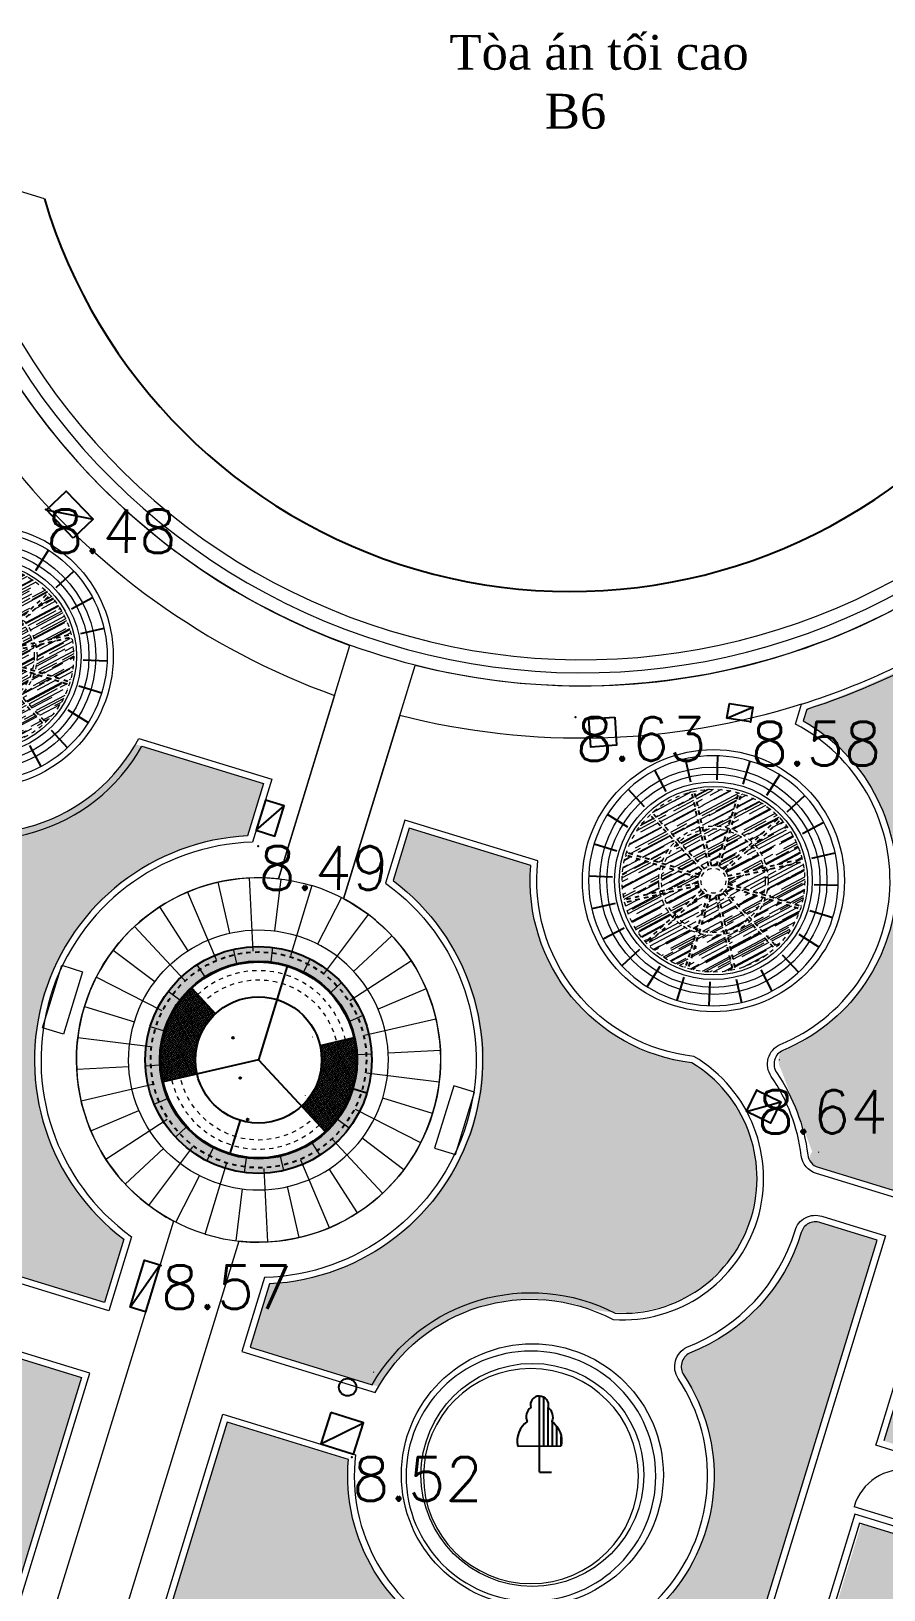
# Model space of a CAD drawing. Header units: inches. Extents: x 587740 to 588006, y 2325787 to 2326106.
# Drawn here: x 587859.47 to 587879.07, y 2325976.21 to 2326012 of the extents above; entities that cross this region are included whole.
import ezdxf
from ezdxf.enums import TextEntityAlignment as Align

# ---------------------------------------------------------------- set-up
doc = ezdxf.new("R2010")
doc.units = ezdxf.units.IN
doc.header["$MEASUREMENT"] = 0
doc.header["$PDSIZE"] = 0.1
for name, pattern in [('Xref Landscape 2020 05 04$0$DASHED', [0.75, 0.5, -0.25]), ('Xref Landscape 2020 05 04$0$DASHED2', [0.375, 0.25, -0.125]), ('Xref Landscape 2020 05 04$0$HIDDEN', [0.375, 0.25, -0.125])]:
    doc.linetypes.add(name, pattern=pattern)
for name, color, linetype in [('DANCU', 6, 'Continuous'), ('diem', 8, 'Continuous'), ('Docao', 22, 'Continuous'), ('Ho ga', 8, 'Continuous'), ('KYHIEU', 2, 'Continuous'), ('KYHIEUCAY', 242, 'Continuous'), ('VTgioi', 40, 'Continuous'), ('Xref Landscape 2020 05 04$0$A1-THAY', 125, 'Continuous'), ('Xref Landscape 2020 05 04$0$NETTHAY', 147, 'Continuous')]:
    doc.layers.add(name, color=color, linetype=linetype)
for name, color, linetype, lineweight in [('Xref Landscape 2020 05 04$0$A-HATCH', 251, 'Continuous', 0), ('Xref Landscape 2020 05 04$0$A1-LÁT SÀN', 202, 'Continuous', 13), ('Xref Landscape 2020 05 04$0$A1-NÉT KHUẤT', 8, 'Xref Landscape 2020 05 04$0$HIDDEN', 9), ('Xref Landscape 2020 05 04$0$A_hatch', 250, 'Continuous', 5), ('Xref Landscape 2020 05 04$0$cay', 74, 'Continuous', 9), ('Xref Landscape 2020 05 04$0$COT VACH', 30, 'Continuous', 40), ('Xref Landscape 2020 05 04$0$HATCH', 250, 'Continuous', 5), ('Xref Landscape 2020 05 04$0$KichThuoc', 1, 'Continuous', 5), ('Xref Landscape 2020 05 04$0$MANH', 136, 'Continuous', 5), ('Xref Landscape 2020 05 04$0$NSV - Hatch', 8, 'Continuous', 9), ('Xref Landscape 2020 05 04$0$THIEN TUE', 3, 'Continuous', 5), ('Xref Landscape 2020 05 04$0$tree', 74, 'Continuous', 13), ('Xref Landscape 2020 05 04$0$Xref Landscape$0$THAY', 4, 'Continuous', 20), ('Xref Mat bang tang 1$0$MANH', 136, 'Continuous', 5), ('Xref mat dung 1$0$MANH', 136, 'Continuous', 5), ('Xref mat dung 1$0$THAY', 4, 'Continuous', 20)]:
    doc.layers.add(name, color=color, linetype=linetype, lineweight=lineweight)
doc.styles.add('VNARIAL', font='txt.shx')
doc.styles.add('VNTIME', font='')
doc.styles.get('VNTIME').set_extended_font_data('.VnTime')

# ---------------------------------------------------------------- blocks, each defined once
blk = doc.blocks.new('*U64')
at = {"layer": 'Xref Landscape 2020 05 04$0$NETTHAY', "linetype": 'Xref Landscape 2020 05 04$0$DASHED'}
for p, q in [((-875.710937117241, 32), (875.710937117241, 32)), ((-875.710937117241, -32), (875.710937117241, -32))]:
    blk.add_line(p, q, dxfattribs=at)
blk = doc.blocks.new('*U65')
at = {"color": 0, "linetype": 'ByBlock', "lineweight": -2, "transparency": 16777216}
for p, rotation in [((48449.99999988335, 35822.34887941005), 89.99999999999993), ((47837.87749485484, 35658.33114851874), 119.9999999999999), ((49062.12250491187, 35658.33114851874), 59.99999999999996), ((47389.77272071762, 35210.22637438153), 149.9999999999999), ((49510.22727904908, 35210.22637438153), 29.99999999999998), ((47225.75498982632, 34598.10386935301), 180), ((47389.77272071762, 33985.9813643245), 209.9999999999999), ((49510.22727904908, 33985.98136432449), 329.9999999999998), ((47837.87749485483, 33537.87659018728), 239.9999999999999), ((48449.99999988335, 33373.85885929598), 269.9999999999998), ((49062.12250491187, 33537.87659018728), 299.9999999999998)]:
    blk.add_blockref('*U64', p, dxfattribs=dict(at, rotation=rotation))
blk.add_blockref('*U64', (49674.24500994039, 34598.10386935301), dxfattribs=at)
blk = doc.blocks.new('*U62')
at = {"layer": 'Xref Landscape 2020 05 04$0$NETTHAY'}
blk.add_line((-275.0000000000073, 0), (275.0000000000073, 0), dxfattribs=at)
blk = doc.blocks.new('*U63')
at = {"color": 0, "linetype": 'ByBlock', "lineweight": -2, "transparency": 16777216}
for p, rotation in [((47778.36457784232, 37104.68138857314), 104.9999999999999), ((48449.99999988335, 37193.10386935301), 89.9999999999999), ((49121.63542192439, 37104.68138857314), 74.99999999999989), ((47152.49999988336, 36845.43979217362), 119.9999999999999), ((49747.49999988335, 36845.43979217362), 59.99999999999989), ((46615.05790270427, 36433.0459665321), 134.9999999999999), ((50284.94209706244, 36433.0459665321), 44.99999999999987), ((46202.66407706274, 35895.60386935301), 149.9999999999998), ((50697.33592270396, 35895.60386935301), 29.99999999999989), ((45943.42248066323, 35269.73929139406), 164.9999999999998), ((50956.57751910348, 35269.73929139406), 14.99999999999994), ((45854.99999988336, 34598.10386935301), 180), ((45943.42248066323, 33926.46844731198), 194.9999999999997), ((50956.57751910348, 33926.46844731197), 344.9999999999994), ((46202.66407706274, 33300.60386935302), 209.9999999999997), ((50697.33592270396, 33300.60386935301), 329.9999999999994), ((46615.05790270426, 32763.16177217393), 224.9999999999996), ((50284.94209706243, 32763.16177217392), 314.9999999999994), ((47152.49999988335, 32350.7679465324), 239.9999999999996), ((49747.49999988334, 32350.7679465324), 299.9999999999995), ((47778.36457784231, 32091.52635013289), 254.9999999999996), ((48449.99999988335, 32003.10386935302), 269.9999999999996), ((49121.63542192439, 32091.52635013289), 284.9999999999996)]:
    blk.add_blockref('*U62', p, dxfattribs=dict(at, rotation=rotation))
blk.add_blockref('*U62', (51044.99999988334, 34598.10386935301), dxfattribs=at)
blk = doc.blocks.new('*U61')
h = blk.add_hatch()
h.set_pattern_fill('AR-RROOF', color=250, scale=200, angle=45)
h.set_pattern_definition([(45, (-67251.4599258804, -5.820766091346741e-11), (169.7056274847715, 452.5483399593905), [3000, -400, 1000, -200]), (45, (-67134.08020020343, 258.8010819142219), (-329.5117600329312, 46.66904755831214), [600, -66, 1200, -150]), (45, (-67300.95740056346, 190.9188309203018), (640.6387437550121, 830.1433611130068), [1600, -280, 800, -200])])
h.paths.add_polyline_path([(-301781.7456307913, -410352.2765808041), (-302512.0331797867, -409930.6448678058, 0.1239094475704896), (-302777.3739298799, -410920.9100284719), (-301934.1105038832, -410920.9100284719, -0.1187237573309851)])
h.paths.add_polyline_path([(-301755.1087692138, -409150.2948313908, 0.1239094475704845), (-302480.0331797867, -409875.2192419636), (-301749.7456307913, -410296.850954962, -0.1187237573309725), (-301333.4770562155, -409880.5823803861)])
h.paths.add_polyline_path([(-300709.4179827056, -408852.9540812976, 0.1239094475704848), (-301699.6831433716, -409118.2948313908), (-301278.0514303733, -409848.5823803861, -0.1187237573309746), (-300709.4179827056, -409696.2175072943)])
h.paths.add_polyline_path([(-299655.1528220396, -409118.2948313908, 0.1239094475704848), (-300645.4179827056, -408852.9540812976), (-300645.4179827056, -409696.2175072943, -0.1187237573309746), (-300076.7845350379, -409848.5823803861)])
h.paths.add_polyline_path([(-299599.7271961974, -409150.2948313908), (-300021.3589091956, -409880.5823803861, -0.1187237573309827), (-299605.0903346198, -410296.850954962), (-298874.8027856244, -409875.2192419637, 0.1239094475704906)])
h.paths.add_polyline_path([(-298842.8027856244, -409930.6448678059), (-299573.0903346199, -410352.2765808042, -0.1187237573309748), (-299420.7254615279, -410920.9100284719), (-298577.4620355313, -410920.9100284719, 0.1239094475704835)])
h.paths.add_polyline_path([(-298577.4620355313, -410984.9100284719), (-299420.7254615279, -410984.9100284719, -0.1187237573309748), (-299573.0903346199, -411553.5434761396), (-298842.8027856244, -411975.1751891379, 0.1239094475704835)])
h.paths.add_polyline_path([(-298874.8027856244, -412030.6008149801), (-299605.0903346198, -411608.9691019818, -0.1187237573309819), (-300021.3589091956, -412025.2376765577), (-299599.7271961974, -412755.525225553, 0.1239094475704901)])
h.paths.add_polyline_path([(-300076.7845350378, -412057.2376765577, -0.1187237573309754), (-300645.4179827056, -412209.6025496495), (-300645.4179827056, -413052.8659756462, 0.1239094475704853), (-299655.1528220396, -412787.525225553)])
h.paths.add_polyline_path([(-300709.4179827056, -412209.6025496495, -0.1187237573309805), (-301278.0514303733, -412057.2376765577), (-301699.6831433716, -412787.525225553, 0.1239094475704883), (-300709.4179827056, -413052.8659756462)])
h.paths.add_polyline_path([(-301333.4770562155, -412025.2376765576, -0.1187237573309768), (-301749.7456307914, -411608.9691019818), (-302480.0331797868, -412030.6008149801, 0.1239094475704871), (-301755.1087692138, -412755.525225553)])
h.paths.add_polyline_path([(-301781.7456307913, -411553.5434761396, -0.1187237573309748), (-301934.1105038832, -410984.9100284719), (-302777.3739298799, -410984.9100284719, 0.1239094475704835), (-302512.0331797868, -411975.1751891379)])
h.paths.add_polyline_path([(-300995.2573439559, -411099.4642520207, -0.08532766326223651), (-301025.9520556454, -410984.9100284719), (-301870.0886450988, -410984.9100284719, 0.1180312163919101), (-301726.3010746866, -411521.5325467474)])
h.paths.add_polyline_path([(-300995.2573439559, -410806.355804923), (-301726.3010746865, -410384.2875101963, 0.1180312163919208), (-301870.0886450988, -410920.9100284719), (-301025.9520556454, -410920.9100284719, -0.08532766326227294)])
h.paths.add_polyline_path([(-301301.4661268233, -409936.0269364909, 0.1180312163919073), (-301694.3010746866, -410328.8618843541), (-300963.2573439559, -410750.9301790809, -0.08532766326221272), (-300879.3978320966, -410667.0706672216)])
h.paths.add_polyline_path([(-300709.4179827056, -409760.2393660786, 0.1180312163919096), (-301246.0405009811, -409904.0269364909), (-300823.9722062544, -410635.0706672216, -0.08532766326222604), (-300709.4179827056, -410604.3759555321)])
h.paths.add_polyline_path([(-300108.7954644301, -409904.0269364909, 0.1180312163919095), (-300645.4179827056, -409760.2393660786), (-300645.4179827056, -410604.3759555321, -0.08532766326222604), (-300530.8637591568, -410635.0706672216)])
h.paths.add_polyline_path([(-299660.5348907246, -410328.8618843542, 0.1180312163919181), (-300053.3698385878, -409936.0269364909), (-300475.4381333146, -410667.0706672216, -0.08532766326224912), (-300391.5786214552, -410750.9301790809)])
h.paths.add_polyline_path([(-299628.5348907246, -410384.2875101964), (-300359.5786214552, -410806.3558049231, -0.08532766326223651), (-300328.8839097657, -410920.9100284719), (-299484.7473203123, -410920.9100284719, 0.1180312163919101)])
h.paths.add_polyline_path([(-299484.7473203123, -410984.9100284719), (-300328.8839097657, -410984.9100284719, -0.08532766326223651), (-300359.5786214552, -411099.4642520207), (-299628.5348907246, -411521.5325467474, 0.1180312163919101)])
h.paths.add_polyline_path([(-300391.5786214552, -411154.8898778629, -0.08532766326224629), (-300475.4381333146, -411238.7493897222), (-300053.3698385878, -411969.7931204529, 0.1180312163919173), (-299660.5348907246, -411576.9581725896)])
h.paths.add_polyline_path([(-300530.8637591568, -411270.7493897222, -0.08532766326222875), (-300645.4179827056, -411301.4441014117), (-300645.4179827056, -412145.5806908652, 0.1180312163919104), (-300108.7954644301, -412001.7931204529)])
h.paths.add_polyline_path([(-300709.4179827056, -411301.4441014117, -0.08532766326224694), (-300823.9722062544, -411270.7493897222), (-301246.0405009812, -412001.7931204528, 0.1180312163919158), (-300709.4179827056, -412145.5806908652)])
h.paths.add_polyline_path([(-300879.3978320966, -411238.7493897222, -0.08532766326222803), (-300963.2573439559, -411154.8898778629), (-301694.3010746866, -411576.9581725896, 0.1180312163919118), (-301301.4661268233, -411969.7931204528)])
for radius in [3010.000000000055, 2610.000000000055, 2449.994497045522, 2270.538567387939, 2164.19974766035]:
    blk.add_circle((-300677.4179827056, -410952.9100284719), radius)
at = {"linetype": 'Xref Landscape 2020 05 04$0$DASHED'}
for radius in [2100.19974766035, 1257.099873830171, 1193.099873830171, 350, 286]:
    blk.add_circle((-300677.4179827056, -410952.9100284719), radius, dxfattribs=at)
at = {"rotation": 180}
for name in ['*U63', '*U65']:
    blk.add_blockref(name, (-252227.4179828222, -376354.8061591189), dxfattribs=at)
blk = doc.blocks.new('Xref Landscape 2020 05 04$0$MB-CAY44')
blk.add_line((12.30316190754093, -12.32558112360857), (-11.99267796706408, -8.944895043125143))
blk = doc.blocks.new('Xref Landscape 2020 05 04$0$LS CQ 01')
at = {"layer": 'Xref Landscape 2020 05 04$0$A1-LÁT SÀN'}
for points in [[(-21799.99999970637, -13500, 0.414213562373088), (-21199.9999997064, -12900), (-21199.99999958984, -2140.000000947621), (-20644.99999959032, -2140.000000947621), (-20644.99999959032, 17460.00000038184), (-13478.43557599078, 17460.00000038184, 0.2539781054692816), (-784.9999999999927, 9715.223442357878)], [(-9537.999998898158, 11469.6441350644, 0.1403475217338842), (-785, 8513.80681195248), (-785, 4110.71769889395)], [(-785, 4110.71769889395, 0.8271061768398239), (-785, -4110.717698893946), (-785, -13499.99999999988)]]:
    blk.add_lwpolyline(points, format="xyb", dxfattribs=at)
for points in [[(-785, 4110.71769889395), (-785, 9715.223442357878)], [(-726.7176235360748, 4121.420446356096), (-518.3398103357758, 2939.651142741441)], [(0, 4185), (0, 2500)], [(-2092.499999999978, 3624.316314837892), (-1492.499999999993, 2585.085830296557)], [(-1431.354299817918, 3932.613617989027), (-855.0503583141763, 2349.231551964767)], [(-2690.066146538164, 3205.895994452923), (-1606.969024216349, 1915.111107797442)], [(-3205.895994452905, 2690.066146538185), (-2286.642662710139, 1918.721014914321)], [(-3624.316314837881, 2092.5), (-2165.063509461099, 1250)], [(-3932.613617989031, 1431.354299817955), (-2804.982473045944, 1020.93012782713)], [(-4121.420446356089, 726.7176235361039), (-2462.019382530518, 434.1204441673181)], [(-4185.000000000007, 2.91038304567337e-11), (-2985, 7.275957614183426e-12)], [(-4121.420446356089, -726.7176235360967), (-2462.019382530518, -434.1204441673326)], [(-3932.613617989053, -1431.354299817904), (-2804.982473045951, -1020.930127827116)], [(-3624.316314837881, -2092.5), (-2165.063509461099, -1250)], [(-3205.895994452949, -2690.066146538156), (-2286.642662710161, -1918.721014914321)], [(-2690.066146538178, -3205.89599445292), (-1606.969024216349, -1915.111107797449)], [(-1431.354299817933, -3932.613617989024), (-855.0503583141763, -2349.231551964775)], [(0, -4185), (0, -2500)], [(-2092.500000000044, -3624.316314837874), (-1492.500000000022, -2585.08583029655)], [(-726.7176235361403, -4121.420446356089), (-518.3398103358122, -2939.651142741437)]]:
    blk.add_lwpolyline(points, dxfattribs=at)
for centre, radius in [((-8787.999999822176, 6999.999999999942), 2870), ((-8787.999999822176, -7299.999999999884), 2869.999999999998), ((-8787.999999822176, -7299.999999999884), 2469.999999999985)]:
    blk.add_circle(centre, radius, dxfattribs=at)
for radius in [4185, 2985]:
    blk.add_arc((0, 0), radius, 90, 270, dxfattribs=at)
at = {"layer": 'Xref Landscape 2020 05 04$0$Xref Landscape$0$THAY'}
for points in [[(-16159.99999979949, -4150.00000161412), (-16159.99999976687, 1264.999999823049), (-13023.40741275297, 1264.999999822932, 0.297982341441883), (-12568.69056967325, 1560.642720366159, -0.1193260366259226), (-11379.13525980981, 3093.05629458317, 0.4659669435566719), (-11359.59519003452, 3858.49141919272, -0.6373826602770211), (-9537.999999413893, 10989.94711544836), (-9537.999998898158, 11469.6441350644, -0.07428285826636312), (-13156.657648482, 14860.00000055914), (-19359.9999997674, 14860.00000055914), (-19359.99999976732, 10000.00072535605), (-19209.99999976732, 10000.00072535605), (-19209.9999997674, 14710.00000055914), (-13229.02149622344, 14710.00000055914, 0.07203380713463668), (-9687.999998982516, 11391.1784560108), (-9687.99999928214, 11112.49625481756, 0.626749078050046), (-11457.04533150991, 3744.416724395276, -0.4637191804737493), (-11472.65527727513, 3210.333770397097, 0.1193626038321569), (-12705.7489341559, 1621.596563542778, -0.2985266720531911), (-13023.18543756642, 1414.999999822932), (-16309.99999976686, 1414.999999823056), (-16309.99999979971, -4150.00000161412)], [(-1600, 6250), (-1600, 4737.087712930803, 0.717740481549248), (-1600, -4737.087712930806), (-1600, -6514.410455555655), (-4804.905994488581, -6514.410455699493, 0.4119836726476721), (-9543.216571289835, -3311.036394006602, -0.7892300820119975), (-9543.213537310585, 3011.036413269281, 0.414596375572123), (-4798.052885117191, 6250.000000175653), (-1600, 6250)], [(-1600, -13499.99999999988), (-1600, -8014.410455555655), (-4791.526046356812, -8014.410455412108, -1.432851667242747), (-11370.88238710407, -4167.772446086339, 0.4530670624975567), (-11348.02408941406, -3416.309802866061, -0.231607251589199), (-12937.95753051664, -131.9792150867288, 0.4231324096673185), (-13431.48859988875, 364.9999998230487), (-14959.99999976694, 364.9999998230487), (-14959.99999976694, -13499.99999999988)], [(-1600, -13349.99999999988), (-14809.99999976694, -13349.99999999991), (-14809.99999976694, 214.9999998230487), (-13430.53104236064, 214.9999998230487, -0.4246708654691089), (-13087.95082034725, -130.1462236917723, 0.2312474036345759), (-11446.10501660061, -3530.011969928972, -0.4480833856238164), (-11466.31484875201, -4052.045849040485, 1.410263551179097), (-4667.876722716624, -8164.410455417667), (-1750, -8164.410455548903), (-1750, -13499.99999999988)]]:
    blk.add_lwpolyline(points, format="xyb", dxfattribs=at)
blk.add_lwpolyline([(-1750, 6100.00000000824), (-1750, 4843.552403439648, 0.7019640406503028), (-1750, -4843.552403439651), (-1750, -6364.410455562385), (-4683.452644818193, -6364.410455694044, 0.4011567982129806), (-9538.895192611322, -3157.683395454427, -0.781035126044561), (-9538.892155254893, 2857.683448159551, 0.4036727125903269), (-4675.503745803668, 6100.000000168919)], format="xyb", close=True, dxfattribs=at)
blk.add_lwpolyline([(-11305.18474693791, 3814.727808423137), (-11305.18474693791, 3814.727808423137)], close=True, dxfattribs=at)
blk = doc.blocks.new('Xref Landscape 2020 05 04$0$ghe da roi1')
at = {"layer": 'Xref Landscape 2020 05 04$0$HATCH'}
blk.add_lwpolyline([(750, 0), (750, -500), (-750, -500), (-750, 0)], close=True, dxfattribs=at)
blk = doc.blocks.new('Xref Landscape 2020 05 04$0$mb dau cho phun nuoc')
at = {"layer": 'Xref Landscape 2020 05 04$0$A1-THAY', "true_color": 0xffffff}
h = blk.add_hatch(color=7, dxfattribs=at)
h.dxf.hatch_style = 1
edge = h.paths.add_edge_path()
edge.add_arc((0, 0), 20, 0, 360)
at = {"layer": 'Xref Landscape 2020 05 04$0$A1-THAY'}
blk.add_circle((0, 0), 20, dxfattribs=at)
blk = doc.blocks.new('Xref Landscape 2020 05 04$0$mb be chu tam new')
at = {"layer": 'Xref Landscape 2020 05 04$0$A-HATCH'}
h = blk.add_hatch(dxfattribs=at)
h.set_pattern_fill('AR-SAND', color=256, scale=30)
h.set_pattern_definition([(37.50000000000001, (40832.25317312918, 163739.1494936197), (-1.889800743288245, 57.80471307039476), [0, -45.6, 0, -51, 0, -48.75]), (7.499999999999991, (40832.25317312918, 163739.1494936197), (53.09330115803181, 84.66438195689221), [0, -24.59999999999999, 0, -41.09999999999999, 0, -15.75]), (327.5, (40795.35317312919, 163739.1494936197), (93.42425585254486, 0.1697716061089483), [0, -15, 0, -54, 0, -70.5]), (317.5, (40795.35317312919, 163739.1494936197), (90.18379813716881, 26.33026694802748), [0, -7.5, 0, -35.4, 0, -40.5])])
edge = h.paths.add_edge_path(flags=17)
edge.add_arc((0, 0), 2270, 0, 360)
edge = h.paths.add_edge_path()
edge.add_arc((0, 0), 2605.719896374656, 0, 360)
at = {"layer": 'Xref Landscape 2020 05 04$0$A_hatch'}
h = blk.add_hatch(dxfattribs=at)
h.set_pattern_fill('ANSI37', color=256, scale=300)
h.set_pattern_definition([(45, (40832.25317312918, 163739.1494936197), (-26.51650429449553, 26.51650429449553), []), (135, (40832.25317312918, 163739.1494936197), (-26.51650429449553, -26.51650429449553), [])])
edge = h.paths.add_edge_path()
edge.add_arc((0, 0), 1450, 329.9999999999998, 390)
edge.add_line((1255.736835487434, 725), (1948.557158514988, 1125))
edge.add_arc((0, 0), 2250, -30, 30.000000000000114, ccw=False)
edge.add_line((1948.557158514988, -1125), (1255.736835487434, -725))
edge = h.paths.add_edge_path()
edge.add_arc((0, 0), 1450, 149.9999999999998, 209.9999999999999)
edge.add_line((-1255.736835487434, -725), (-1948.557158514988, -1125))
edge.add_arc((0, 0), 2250, 150, 210, ccw=False)
edge.add_line((-1948.557158514988, 1125), (-1255.736835487434, 725))
at = {"layer": 'Xref Landscape 2020 05 04$0$A-HATCH'}
for p, q in [((-452.4785115158302, 2566.133156127937), (-394.1813633038473, 2235.513599337719)), ((452.4785115160048, 2566.133156127908), (394.1813633040147, 2235.51359933769)), ((-1302.859948187273, 2256.619625407038), (-1134.999999999949, 1965.877666590706)), ((1302.859948187404, 2256.61962540698), (1135.00000000008, 1965.877666590619)), ((-1996.097246942314, 1674.924463703384), (-1738.920885880034, 1459.127873988502)), ((1996.097246942387, 1674.924463703297), (1738.920885880099, 1459.127873988415)), ((-2448.575758458275, 891.2086924246396), (-2133.102249183998, 776.3857253493043)), ((2448.575758458297, 891.2086924245814), (2133.102249184027, 776.3857253492461)), ((-1269.626749346382, 462.1063453902607), (-1268.585038060977, 461.7271934896708)), ((2605.719896374656, 0), (2270, 0)), ((-2448.575758458275, -891.2086924246396), (-2133.102249184005, -776.3857253493043)), ((-1034.159998210576, -867.7632730768819), (-1035.009209031065, -868.4758455631381)), ((2133.102249184012, -776.3857253492461), (2448.57575845829, -891.2086924246105)), ((234.4250398504373, -1329.490466566465), (234.6175403153393, -1330.582190953399)), ((-1996.097246942321, -1674.924463703384), (-1738.920885880034, -1459.127873988502)), ((1996.09724694238, -1674.924463703297), (1738.920885880092, -1459.127873988415)), ((-1302.859948187281, -2256.619625407038), (-1134.999999999956, -1965.877666590706)), ((1302.85994818739, -2256.61962540698), (1135.000000000065, -1965.877666590648)), ((-452.4785115158447, -2566.133156127937), (-394.1813633038546, -2235.513599337719)), ((452.4785115159975, -2566.133156127908), (394.1813633040074, -2235.51359933769))]:
    blk.add_line(p, q, dxfattribs=at)
at = {"layer": 'Xref Landscape 2020 05 04$0$A1-NÉT KHUẤT', "color": 6, "ltscale": 5}
blk.add_lwpolyline([(-1775.352077758173, 1025.000000000029), (-1255.736835487434, 725, 0.267949192431117), (-1255.736835487442, -725), (-1775.352077758173, -1025.000000000029, 0.5773502691896187), (1775.352077758151, -1025.000000000029), (1255.736835487434, -725, 0.2679491924311257), (1255.736835487434, 725), (1775.352077758151, 1025.000000000029, 0.5773502691896234), (-1775.352077758173, 1025.000000000029, 1.732050807568878)], format="xyb", dxfattribs=at)
at = {"layer": 'Xref Landscape 2020 05 04$0$A1-NÉT KHUẤT', "color": 1, "ltscale": 5}
blk.add_circle((-1.455191522836685e-11, 0), 1840.062665588009, dxfattribs=at)
at = {"layer": 'Xref Landscape 2020 05 04$0$A1-THAY'}
for p, q in [((0, 1450), (0, 2250)), ((0, 0), (-1948.557158514988, 1125)), ((-7.275957614183426e-12, 0), (1948.557158514988, 1125)), ((-2605.719896374656, 0), (-2270, 0)), ((0, -2250), (0, 0)), ((-1948.557158514988, -1125), (-1255.736835487442, -725)), ((1948.557158514988, -1125), (1255.736835487434, -725))]:
    blk.add_line(p, q, dxfattribs=at)
for radius in [2605.719896374656, 2270, 2250, 1450]:
    blk.add_circle((0, 0), radius, dxfattribs=at)
at = {"layer": 'Xref Landscape 2020 05 04$0$A1-THAY', "linetype": 'Xref Landscape 2020 05 04$0$DASHED2', "ltscale": 10}
blk.add_circle((0, 0), 2479.528836373393, dxfattribs=at)
at = {"layer": 'Xref Landscape 2020 05 04$0$A1-THAY'}
for p in [(-162.0853350705365, 1380.768123426009), (280.0752986704465, 520.6875186001998), (709.2072519887515, -314.0499993858393)]:
    blk.add_blockref('Xref Landscape 2020 05 04$0$mb dau cho phun nuoc', p, dxfattribs=at)
blk = doc.blocks.new('tree')
at = {"layer": 'KYHIEU'}
for points in [[(0, 1.75, 0.4973027364235176), (-0.1982012669905089, 1.488681264221668, 0.3395507767893555), (-0.2849411369534209, 1.163565133407246, 0.289175245697563), (-0.499999999825377, 0.6023592074052431)], [(0, 1.75, -0.4973027364235176), (0.1982012669905089, 1.488681264221668, -0.3395507767893555), (0.2849411369534209, 1.163565133407246, -0.289175245697563), (0.499999999825377, 0.6023592074052431)]]:
    blk.add_lwpolyline(points, format="xyb", dxfattribs=at)
for points in [[(0, 0), (0, 1.75)], [(0.09999999997671694, 0.6023592073470354), (0.09999999991850927, 1.724173462484032)], [(0.1999999999534339, 0.6023592073470354), (0.2000000000116415, 1.487286642252002)], [(0.2999999999301508, 0.6023592073470354), (0.2999999999883585, 1.151907564373687)], [(0.3999999999068677, 0.6023592073470354), (0.3999999999068677, 1.048110124072991)], [(0.4999999998835847, 0.6023592073470354), (0.4999999998835847, 0.8228113096556626)], [(-0.5, 0.6023592073470354), (0.5, 0.6023592073470354)], [(0, 0), (0.2802754826843739, -0.001586514175869524)]]:
    blk.add_lwpolyline(points, dxfattribs=at)

msp = doc.modelspace()

# ---------------------------------------------------------------- hatches: boundary and pattern name
at = {"layer": 'Xref Landscape 2020 05 04$0$tree'}
h = msp.add_hatch(dxfattribs=at)
h.set_pattern_fill('CROSS', color=256, scale=499.9999999999999, angle=180)
h.set_pattern_definition([(162.9448453374998, (587837.162505679, 2326033.805722693), (-0.1561643684962271, -0.08284136481517426), [0.06249999317998287, -0.1874999795399486]), (252.9448453374999, (587837.1417953484, 2326033.844763791), (0.08284132217713897, -0.1561643911146509), [0.0625000102445483, -0.1875000307336449])])
edge = h.paths.add_edge_path()
edge.add_ellipse((587881.77022878, 2325969.651292429), major_axis=(0.2828427418099592, 0.2828427418099591), ratio=0.9999998471034337, start_angle=117.9448417109016, end_angle=207.9448489621552)
edge.add_line((587881.6529119059, 2325969.26888322), (587901.3947819555, 2325963.212401248))
edge.add_ellipse((587901.6880741408, 2325964.168424272), major_axis=(0.2930259197752721, 0.9561046692576354), ratio=0.9999997267615653, start_angle=179.9840430171659, end_angle=269.9840430231924)
edge.add_line((587902.6440969035, 2325963.875132166), (587903.6559549423, 2325967.173411597))
edge.add_ellipse((587903.2735458373, 2325967.290728439), major_axis=(0.2828427418701682, 0.2828427418701681), ratio=0.999999846677692, start_angle=297.9448417008033, end_angle=387.9448489722535)
edge.add_line((587903.3908627114, 2325967.673137648), (587900.5610353338, 2325968.54128228))
edge.add_line((587900.5610353338, 2325968.54128228), (587901.1944936127, 2325970.606119769))
edge.add_line((587901.1944936127, 2325970.606119769), (587888.0090276699, 2325974.651204484))
edge.add_line((587888.0090276699, 2325974.651204484), (587888.4020920394, 2325975.932447578))
edge.add_line((587888.4020920394, 2325975.932447578), (587883.7194925476, 2325977.368992309))
edge.add_line((587883.7194925476, 2325977.368992309), (587881.3878196749, 2325969.768609271))
edge = h.paths.add_edge_path()
edge.add_line((587876.4406758031, 2325970.867911778), (587878.7121860009, 2325970.171049701))
edge.add_ellipse((587878.829502875, 2325970.55345891), major_axis=(0.2828427418446738, 0.2828427418446737), ratio=0.9999998468579642, start_angle=207.9448489679775, end_angle=297.9448417050792)
edge.add_line((587879.2119119801, 2325970.436142068), (587881.2131987648, 2325976.918675178))
edge.add_line((587881.2131987648, 2325976.918675178), (587878.5592794621, 2325977.732854097))
edge.add_line((587878.5592794621, 2325977.732854097), (587876.4406758031, 2325970.867911778))
edge = h.paths.add_edge_path()
edge.add_line((587866.7689680863, 2325979.206861073), (587863.9679392471, 2325980.066170785))
edge.add_line((587863.9679392471, 2325980.066170785), (587862.4470463577, 2325975.108627789))
edge.add_line((587862.4470463577, 2325975.108627789), (587868.0875806577, 2325973.378204368))
edge.add_line((587868.0875806577, 2325973.378204368), (587868.2635559689, 2325973.951818182))
edge.add_line((587868.2635559689, 2325973.951818182), (587869.362982146, 2325973.614532261))
edge.add_line((587869.362982146, 2325973.614532261), (587870.4624083231, 2325973.27724634))
edge.add_line((587870.4624083231, 2325973.27724634), (587870.2864330119, 2325972.703632526))
edge.add_line((587870.2864330119, 2325972.703632526), (587874.9298355703, 2325971.279112771))
edge.add_line((587874.9298355703, 2325971.279112771), (587878.9083440634, 2325984.247565088))
edge.add_line((587878.9083440634, 2325984.247565088), (587877.604796128, 2325984.647472217))
edge.add_ellipse((587877.5021438631, 2325984.312864158), major_axis=(0.2474873991721479, 0.2474873991721478), ratio=0.999999847040567, start_angle=27.94484896799286, end_angle=117.9880618772993)
edge.add_ellipse((587872.9781778397, 2325985.723659435), major_axis=(1.287052974239352, 4.195888083856183), ratio=0.9999997269421167, start_angle=219.5409119199424, end_angle=269.70832964489796, ccw=False)
edge.add_ellipse((587874.7651737288, 2325981.337108773), major_axis=(0.2465541799158559, 0.2465541799158559), ratio=0.9999998473990072, start_angle=63.09699479927517, end_angle=168.5416184626892)
edge.add_ellipse((587870.9614082943, 2325978.824910887), major_axis=(1.235383494189842, 4.024459930861226), ratio=0.9999997269026772, start_angle=101.85931426329319, end_angle=320.4994341444155, ccw=False)
edge = h.paths.add_edge_path()
edge.add_line((587864.9431231322, 2325983.244906166), (587864.4958651806, 2325981.787012227))
edge.add_line((587864.4958651806, 2325981.787012227), (587867.4730970296, 2325980.873646322))
edge.add_ellipse((587870.971862691, 2325978.858882165), major_axis=(1.184372448805442, 3.859780579687152), ratio=0.9999997269804957, start_angle=358.12776460067226, end_angle=437.12313038007994, ccw=False)
edge.add_ellipse((587873.0637561448, 2325985.668058211), major_axis=(0.9049042784689597, 2.955292101069548), ratio=0.9999997269633041, start_angle=182.3675200103372, end_angle=345.9625000722727)
edge.add_ellipse((587875.1579664553, 2325992.498000175), major_axis=(1.234513418880125, 4.027145254772232), ratio=0.9999997269447968, start_angle=102.36199894158881, end_angle=190.2322516216757, ccw=False)
edge.add_line((587870.9598998082, 2325992.841728942), (587868.1515793613, 2325993.7032756))
edge.add_line((587868.1515793613, 2325993.7032756), (587867.7818709301, 2325992.498164145))
edge.add_ellipse((587864.6786509044, 2325988.388111533), major_axis=(1.510048285196877, 4.923643252079664), ratio=0.9999997269096096, start_angle=272.220908406416, end_angle=339.9964580466481, ccw=False)
edge.add_ellipse((587864.6786509044, 2325988.388111533), major_axis=(1.51164569071408, 4.92315305515312), ratio=0.999999726877364, start_angle=200.0126715059111, end_angle=272.23949812091473, ccw=False)
edge = h.paths.add_edge_path()
edge.add_ellipse((587877.0501963702, 2325988.366660135), major_axis=(0.2803922093789045, 0.2803922093789043), ratio=0.9999998466286314, start_angle=104.6818093005136, end_angle=163.9648830283386)
edge.add_line((587876.7032617828, 2325988.174629014), (587877.4267248914, 2325986.275536711))
edge.add_ellipse((587877.5916469237, 2325986.131750575), major_axis=(0.154715457520915, 0.1547154575209149), ratio=0.9999998481914388, start_angle=93.91667825428225, end_angle=218.4298579023217)
edge.add_line((587877.5666118464, 2325985.914386835), (587880.7086691713, 2325984.950455177))
edge.add_line((587880.7086691713, 2325984.950455177), (587879.0764981603, 2325979.630187049))
edge.add_line((587879.0764981603, 2325979.630187049), (587879.8891175094, 2325979.38088876))
edge.add_line((587879.8891175094, 2325979.38088876), (587879.8849616329, 2325979.367342153))
edge.add_line((587879.8849616329, 2325979.367342153), (587879.9254191814, 2325979.550362352))
edge.add_line((587879.9254191814, 2325979.550362352), (587881.494712281, 2325984.665671963))
edge.add_line((587881.494712281, 2325984.665671963), (587881.7518471106, 2325985.503835507))
edge.add_line((587881.7518471106, 2325985.503835507), (587883.7030897251, 2325984.905226272))
edge.add_line((587883.7030897251, 2325984.905226272), (587884.1212610658, 2325987.493638324))
edge.add_line((587884.1212610658, 2325987.493638324), (587881.7928328518, 2325988.208236192))
edge.add_line((587881.7928328518, 2325988.208236192), (587883.4995621617, 2325993.771536537))
edge.add_line((587883.4995621617, 2325993.771536537), (587885.8938025591, 2325993.066923981))
edge.add_line((587885.8938025591, 2325993.066923981), (587887.3575103538, 2325996.817273148))
edge.add_line((587887.3575103538, 2325996.817273148), (587881.5677053602, 2325998.59349037))
edge.add_ellipse((587872.0217618282, 2326012.285371932), major_axis=(4.886103319909518, 15.95991062681191), ratio=0.9999997269191997, start_angle=215.4980792910924, end_angle=231.906006349844, ccw=False)
edge.add_line((587877.3113433474, 2325996.454609824), (587877.2220863046, 2325996.16366519))
edge.add_ellipse((587875.142723779, 2325992.488588325), major_axis=(1.237712100996973, 4.037079103193023), ratio=0.999999727004131, start_angle=218.8017189883239, end_angle=347.5435760458689, ccw=False)
edge = h.paths.add_edge_path()
edge.add_ellipse((587854.1688066142, 2325984.013784206), major_axis=(1.183973636565802, 3.859902932628408), ratio=0.9999997269709773, start_angle=282.8778706472043, end_angle=361.8732364315286, ccw=False)
edge.add_line((587858.1954982091, 2325983.719861491), (587861.1727300581, 2325982.806495585))
edge.add_line((587861.1727300581, 2325982.806495585), (587861.6199880096, 2325984.264389524))
edge.add_ellipse((587864.7232080353, 2325988.374442135), major_axis=(1.51060463051281, 4.923472589842428), ratio=0.9999997270001664, start_angle=87.77610565175678, end_angle=160.0029322754782, ccw=False)
edge.add_ellipse((587864.7232080353, 2325988.374442135), major_axis=(1.510861678465794, 4.923393716280925), ratio=0.9999997269198133, start_angle=380.00354737249563, end_angle=447.77909701006433, ccw=False)
edge.add_line((587864.4587358076, 2325993.517647502), (587864.8284442388, 2325994.722758958))
edge.add_line((587864.8284442388, 2325994.722758958), (587861.8635633251, 2325995.632335799))
edge.add_ellipse((587858.360340863, 2325997.641748464), major_axis=(1.18512852488969, 3.86080117683719), ratio=0.9999997270506, start_angle=179.8643649321239, end_angle=257.22648309226247, ccw=False)
edge.add_ellipse((587856.2587796592, 2325990.826316043), major_axis=(0.8976006256946893, 2.960404726921662), ratio=0.9999997268639029, start_angle=-0.1877463857469531, end_angle=177.3639197369336)
edge = h.paths.add_edge_path()
edge.add_line((587846.6411220232, 2325979.957626163), (587851.2845245809, 2325978.533106409))
edge.add_line((587851.2845245809, 2325978.533106409), (587851.4604998921, 2325979.106720223))
edge.add_line((587851.4604998921, 2325979.106720223), (587852.5599260692, 2325978.769434302))
edge.add_line((587852.5599260692, 2325978.769434302), (587853.6593522463, 2325978.432148381))
edge.add_line((587853.6593522463, 2325978.432148381), (587853.4833769351, 2325977.858534567))
edge.add_line((587853.4833769351, 2325977.858534567), (587859.1239112351, 2325976.128111146))
edge.add_line((587859.1239112351, 2325976.128111146), (587860.6448041246, 2325981.085654142))
edge.add_line((587860.6448041246, 2325981.085654142), (587857.8437752861, 2325981.944963854))
edge.add_ellipse((587854.157499733, 2325983.989208528), major_axis=(1.236223697573195, 4.029804461389646), ratio=0.9999997269347012, start_angle=38.53833217133939, end_angle=258.0436492716753, ccw=False)
edge.add_ellipse((587852.427949192, 2325988.195338244), major_axis=(0.2398774858136011, 0.239877485813601), ratio=0.9999998466765232, start_angle=258.2078815695028, end_angle=353.5114790420371)
edge.add_ellipse((587856.2239796735, 2325990.803160253), major_axis=(1.251433466146994, 4.079530022714376), ratio=0.9999997269819193, start_angle=89.52094309442191, end_angle=141.2228521744646, ccw=False)
edge.add_ellipse((587851.8205261865, 2325992.191563293), major_axis=(0.2474873990220194, 0.2474873990220194), ratio=0.9999998470396937, start_angle=297.9016215069317, end_angle=387.944848945656)
edge.add_line((587851.9231784514, 2325992.526171351), (587850.6196305164, 2325992.92607848))
edge.add_line((587850.6196305164, 2325992.92607848), (587846.6411220232, 2325979.957626163))
edge = h.paths.add_edge_path()
edge.add_ellipse((587842.9710010921, 2325981.554259192), major_axis=(0.2828427418701682, 0.2828427418701681), ratio=0.999999846677692, start_angle=117.9448417008033, end_angle=207.9448489722535)
edge.add_line((587842.853684218, 2325981.171849983), (587845.1596110087, 2325980.46442946))
edge.add_line((587845.1596110087, 2325980.46442946), (587846.6612669972, 2325985.359267341))
edge.add_line((587846.6612669972, 2325985.359267341), (587843.9729311015, 2325986.184004706))
edge.add_line((587843.9729311015, 2325986.184004706), (587842.588591987, 2325981.671576034))
edge = h.paths.add_edge_path()
edge.add_line((587823.862521419, 2325992.123428536), (587822.7503426782, 2325992.412326722))
edge.add_ellipse((587822.6330258041, 2325992.029917513), major_axis=(0.2828427418446738, 0.2828427418446737), ratio=0.9999998468579642, start_angle=27.94484896797753, end_angle=117.9448417050792)
edge.add_line((587822.250616699, 2325992.147234355), (587821.2387586602, 2325988.848954924))
edge.add_ellipse((587822.1947814228, 2325988.555662819), major_axis=(0.2936324501338888, 0.9559185699968348), ratio=0.9999997267615384, start_angle=90.02039364730666, end_angle=180.0203936611449)
edge.add_line((587821.9014892376, 2325987.599639795), (587839.9588471793, 2325982.059938512))
edge.add_ellipse((587840.0761640534, 2325982.442347721), major_axis=(0.2828427418446738, 0.2828427418446737), ratio=0.9999998468579642, start_angle=207.9448489679775, end_angle=297.9448417050792)
edge.add_line((587840.4585731585, 2325982.325030879), (587842.8380471693, 2325989.910749312))
edge.add_line((587842.8380471693, 2325989.910749312), (587838.0961742668, 2325991.365478153))
edge.add_line((587838.0961742668, 2325991.365478153), (587837.7031098973, 2325990.084235059))
edge.add_line((587837.7031098973, 2325990.084235059), (587834.3850623748, 2325990.997557599))
edge.add_line((587834.3850623748, 2325990.997557599), (587833.9157948783, 2325989.467920761))
edge.add_line((587833.9157948783, 2325989.467920761), (587824.5467718039, 2325992.342183392))
edge.add_line((587824.5467718039, 2325992.342183392), (587825.0160393002, 2325993.871820229))
edge.add_line((587825.0160393002, 2325993.871820229), (587824.4813150887, 2325994.140464874))
edge.add_line((587824.4813150887, 2325994.140464874), (587823.862521419, 2325992.123428536))
edge = h.paths.add_edge_path()
edge.add_line((587850.6385880845, 2326008.082036325), (587849.3187732508, 2326003.779932718))
edge.add_line((587849.3187732508, 2326003.779932718), (587849.7152160488, 2326004.128540847))
edge.add_line((587849.7152160488, 2326004.128540847), (587852.1592168388, 2326003.386240513))
edge.add_line((587852.1592168388, 2326003.386240513), (587850.452487529, 2325997.822940168))
edge.add_line((587850.452487529, 2325997.822940168), (587848.1239055037, 2325998.537036668))
edge.add_line((587848.1239055037, 2325998.537036668), (587846.9445730108, 2325996.040926341))
edge.add_line((587846.9445730108, 2325996.040926341), (587848.9302322182, 2325995.431758659))
edge.add_line((587848.9302322182, 2325995.431758659), (587848.7249276885, 2325994.762542543))
edge.add_line((587848.7249276885, 2325994.762542543), (587846.5944841878, 2325987.869235822))
edge.add_line((587846.5944841878, 2325987.869235822), (587847.4071035364, 2325987.619937532))
edge.add_line((587847.4071035364, 2325987.619937532), (587849.5232066533, 2325994.517643648))
edge.add_line((587849.5232066533, 2325994.517643648), (587852.6652639776, 2325993.553711989))
edge.add_ellipse((587852.733816558, 2325994.008468399), major_axis=(0.3251944234068972, 0.3251944234068972), ratio=0.9999998460629872, start_angle=216.4274570142437, end_angle=265.2618333144636)
edge.add_ellipse((587846.2942217513, 2326002.770261925), major_axis=(3.306885360831743, 10.83933789355674), ratio=0.9999997274985747, start_angle=233.4405800025329, end_angle=245.8416682957603)
edge.add_ellipse((587858.4509951663, 2325997.478199298), major_axis=(1.237187149465423, 4.0306371595162), ratio=0.999999726994161, start_angle=14.356972351158788, end_angle=137.9017215576789, ccw=False)
edge.add_line((587858.6500981885, 2326001.689734095), (587858.7874462983, 2326002.137437655))
edge.add_ellipse((587872.0447063751, 2326012.278332921), major_axis=(4.896521344561579, 15.95671744561388), ratio=0.9999997269862055, start_angle=128.0648733106763, end_angle=144.4728003639167, ccw=False)
edge.add_line((587856.4628096707, 2326006.295260657), (587850.6385880845, 2326008.082036325))
h = msp.add_hatch(dxfattribs=at)
h.set_pattern_fill('CROSS', color=256, scale=499.9999999999999, angle=180)
h.set_pattern_definition([(162.9448453374998, (587853.9885063024, 2326028.643781642), (-0.1561643684962271, -0.08284136481517426), [0.06249999317998287, -0.1874999795399486]), (252.9448453374999, (587853.9677959718, 2326028.68282274), (0.08284132217713897, -0.1561643911146509), [0.0625000102445483, -0.1875000307336449])])
edge = h.paths.add_edge_path()
edge.add_ellipse((587870.9948072376, 2325978.851843154), major_axis=(0.7504574344136679, 2.447532591727867), ratio=0.9999997269670529, start_angle=269.9913251389762, end_angle=629.9913251389761)

# ---------------------------------------------------------------- linework, layer by layer
at = {"layer": 'DEFPOINTS', "color": 6}
msp.add_arc((587871.8722771303, 2326011.755931245), 12.61926826281701, 196.580855938917, 310.8762442429567, dxfattribs=at)
at = {"layer": 'diem'}
for p in [(587859.814, 2326001.022, 8.483), (587871.987, 2325996.25, 8.63), (587876.008, 2325996.141, 8.584), (587864.694, 2325993.286, 8.491), (587876.15, 2325987.688, 8.641), (587862.453, 2325983.663, 8.568), (587866.848, 2325979.259, 8.518)]:
    msp.add_point(p, dxfattribs=at)
at = {"layer": 'Ho ga'}
for points, elevation in [([(587860.441, 2326000.363), (587859.8257519038, 2326001.009648318), (587860.2816874069, 2326001.443444313), (587860.8969355031, 2326000.796795995)], 8.555), ([(587876.008, 2325996.141), (587875.4679483854, 2325996.228105099), (587875.522363505, 2325996.56547884), (587876.0624151196, 2325996.478373741)], 8.584), ([(587872.888, 2325996.255), (587872.9314722446, 2325995.606021493), (587872.3363539326, 2325995.566157108), (587872.2928816881, 2325996.215135615)], 8.593), ([(587876.15, 2325987.688), (587876.7027511139, 2325987.420571853), (587876.4657530981, 2325986.930717218), (587875.9130019842, 2325987.198145365)], 8.641), ([(587866.3643980143, 2325980.287094621), (587866.1363781205, 2325979.564139011), (587866.8848416329, 2325979.328073936), (587867.1128615265, 2325980.051029546)], 8.511)]:
    msp.add_lwpolyline(points, close=True, dxfattribs=dict(at, elevation=elevation))
for points, elevation in [([(587859.8257519038, 2326001.009648318), (587860.8969355031, 2326000.796795995)], 8.555), ([(587875.4679483854, 2325996.228105099), (587876.0624151196, 2325996.478373741)], 8.584), ([(587875.9130019842, 2325987.198145365), (587876.706, 2325987.419)], 8.641), ([(587866.1363781205, 2325979.564139011), (587867.1128615265, 2325980.051029546)], 8.511)]:
    msp.add_lwpolyline(points, dxfattribs=dict(at, elevation=elevation))
for points in [[(587864.8577424694, 2325994.347739691), (587864.6446181819, 2325993.653034084), (587865.075, 2325993.521), (587865.2881242875, 2325994.215705608)], [(587862.435155914, 2325983.67221293), (587862.1044673164, 2325982.594291565), (587861.7476901043, 2325982.703744962), (587862.0783787019, 2325983.781666328)]]:
    msp.add_lwpolyline(points, close=True, dxfattribs=at)
for points in [[(587864.644618182, 2325993.653034084), (587865.2881242875, 2325994.215705608)], [(587861.7476901043, 2325982.703744962), (587862.435155914, 2325983.67221293)]]:
    msp.add_lwpolyline(points, dxfattribs=at)
at = {"layer": 'VTgioi'}
msp.add_circle((587866.746929183, 2325980.86409049), 0.2, dxfattribs=at)
at = {"layer": 'Xref Landscape 2020 05 04$0$KichThuoc'}
msp.add_line((587879.420398315, 2325977.804021406), (587878.3878937312, 2325978.120776879), dxfattribs=at)
msp.add_arc((587879.5278004253, 2325977.785771037), 1.188114550740643, 82.14217898371156, 163.6225155153253, dxfattribs=at)
at = {"layer": 'Xref Landscape 2020 05 04$0$NSV - Hatch'}
for radius in [3.009999671547976, 2.559999720652099]:
    msp.add_circle((587870.9948072376, 2325978.851843154), radius, dxfattribs=at)
at = {"layer": 'Xref Landscape 2020 05 04$0$Xref Landscape$0$THAY'}
msp.add_lwpolyline([(587879.8451236818, 2325979.237485306), (587878.8891009182, 2325979.530777411), (587878.933094746, 2325979.674180864)], dxfattribs=at)
msp.add_lwpolyline([(587878.4049959035, 2325977.952775804), (587876.1908128136, 2325970.735365594), (587878.676471997, 2325969.97280612, 0.4142135623730729), (587879.4260609659, 2325970.370444671), (587881.4642687446, 2325977.014241068), (587878.4049959035, 2325977.952775804)], format="xyb", dxfattribs=at)
msp.add_lwpolyline([(587878.5143464488, 2325977.746638808), (587876.39694978, 2325970.844716195), (587878.7248652077, 2325970.130549919, 0.4142135623730718), (587879.26831721, 2325970.418837869), (587881.2581317782, 2325976.904890466)], format="xyb", close=True, dxfattribs=at)
at = {"layer": 'Xref Mat bang tang 1$0$MANH'}
msp.add_lwpolyline([(587859.7777435689, 2326008.154794005), (587850.0847210895, 2326011.12845434), (587844.3361942577, 2325992.390403074), (587842.0847606516, 2325993.081105982)], dxfattribs=at)
at = {"layer": 'Xref mat dung 1$0$MANH'}
for centre, radius, start, end in [((587872.0712805259, 2326012.524287928), 15.53406496991679, 193.0125778403929, 253.0729458212743), ((587872.0754455859, 2326012.535408996), 15.24591768371316, 193.6933261477684, 253.0726672717164), ((587872.1376881212, 2326012.503915167), 15.53406496991679, 252.8167406221813, 312.8770993028619), ((587872.1404761814, 2326012.515458675), 15.24591768371316, 252.8170334185348, 312.1963639185533)]:
    msp.add_arc(centre, radius, start, end, dxfattribs=at)
at = {"layer": 'Xref mat dung 1$0$THAY'}
for centre, start, end in [((587872.0798813269, 2326012.547318151), 194.4072323311123, 253.0722519442974), ((587872.1434820791, 2326012.527806484), 252.817434545541, 311.4824541249861)]:
    msp.add_arc(centre, 14.95860315326762, start, end, dxfattribs=at)

# ---------------------------------------------------------------- block references
at = {"layer": 'KYHIEUCAY', "rotation": 0.07980511167389877}
msp.add_blockref('tree', (587871.1578791926, 2325978.912897535), dxfattribs=at)
at = {"layer": 'Xref Landscape 2020 05 04$0$cay', "xscale": 0.001000000258910554, "yscale": 0.0009999996982514858, "zscale": 0.0009999999999989418, "rotation": 72.944844829595}
msp.add_blockref('Xref Landscape 2020 05 04$0$ghe da roi1', (587859.9568905123, 2325989.836670186), dxfattribs=at)
at = {"layer": 'Xref Landscape 2020 05 04$0$cay', "extrusion": (0, 0, -1), "xscale": 0.001000000258910554, "yscale": 0.0009999996982514858, "zscale": -0.0009999999999989416, "rotation": 107.055155170405}
msp.add_blockref('Xref Landscape 2020 05 04$0$ghe da roi1', (-587869.4449684281, 2325986.925883482), dxfattribs=at)
at = {"layer": 'Xref Landscape 2020 05 04$0$COT VACH', "xscale": 0.0009999998908797264, "yscale": 0.001000000163912773, "zscale": 0.0009999999999989418, "rotation": 162.9448453374999}
msp.add_blockref('Xref Landscape 2020 05 04$0$mb be chu tam new', (587864.7009294699, 2325988.381276834), dxfattribs=at)
at = {"layer": 'Xref Landscape 2020 05 04$0$MANH', "xscale": 0.0009999998908797264, "yscale": 0.001000000163912773, "zscale": 0.0009999999999989416, "rotation": 342.9448453374998}
msp.add_blockref('Xref Landscape 2020 05 04$0$LS CQ 01', (587864.7009294699, 2325988.381276834), dxfattribs=at)
at = {"layer": 'Xref Landscape 2020 05 04$0$MANH', "extrusion": (0, 0, -1), "xscale": 0.0009999998908797264, "yscale": 0.001000000163912773, "zscale": -0.0009999999999989416, "rotation": 17.05515466250016}
msp.add_blockref('Xref Landscape 2020 05 04$0$LS CQ 01', (-587864.7009294705, 2325988.381276834), dxfattribs=at)
at = {"layer": 'Xref Landscape 2020 05 04$0$THIEN TUE', "xscale": 0.0005999999567869778, "yscale": 0.000599999912083149, "rotation": 162.9448459895965}
for p, zscale in [((587876.6637080851, 2325988.382917589), 0.000599999999999365), ((587877.5721936314, 2325986.259506564), 0.000599999999999365), ((587867.343570788, 2325981.210890436), 0.0005999999999993649)]:
    msp.add_blockref('Xref Landscape 2020 05 04$0$MB-CAY44', p, dxfattribs=dict(at, zscale=zscale))
at = {"layer": 'Xref Landscape 2020 05 04$0$Xref Landscape$0$THAY', "xscale": 0.0009999998908797264, "yscale": 0.001000000163912773, "zscale": 0.0009999999999989418, "rotation": 162.9448453374999}
for p in [(587450.3687138811, 2325692.956758275), (587467.1717699579, 2325687.801856234)]:
    msp.add_blockref('*U61', p, dxfattribs=at)

# ---------------------------------------------------------------- texts
at = {"layer": 'DANCU', "style": 'VNTIME'}
for s, p in [('Tßa ¸n tèi cao', (587869.0900781483, 2326011.119136247)), ('B6', (587871.2826868845, 2326009.76573856))]:
    msp.add_text(s, height=0.8, dxfattribs=at).set_placement(p)
at = {"layer": 'Docao', "style": 'VNARIAL', "oblique": 1}
for s, p in [('8.48', (587859.814, 2326001.022, 8.483)), ('8.63', (587871.987, 2325996.25, 8.63)), ('8.58', (587876.008, 2325996.141, 8.584)), ('8.49', (587864.694, 2325993.286, 8.491)), ('8.64', (587876.15, 2325987.688, 8.641)), ('8.57', (587862.453, 2325983.663, 8.568)), ('8.52', (587866.848, 2325979.259, 8.518))]:
    msp.add_text(s, height=1, dxfattribs=at).set_placement(p, align=Align.TOP_LEFT)

doc.saveas('drawing.dxf')
